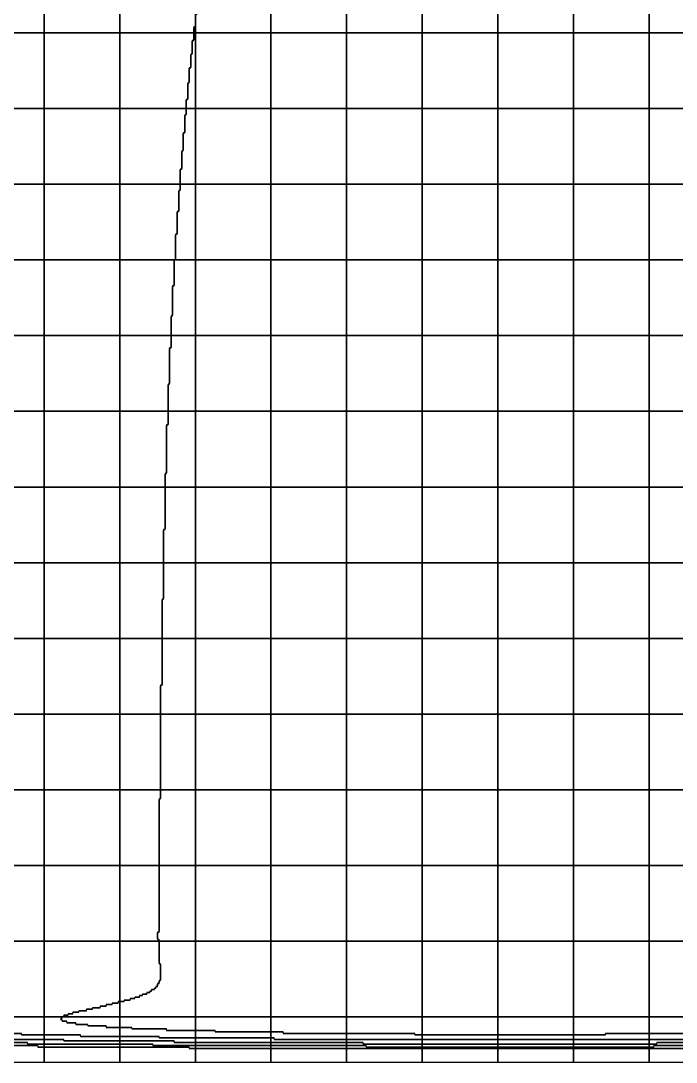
# Model space of a CAD drawing. Header units: metres. Extents: x -2.2 to 1, y -5.2 to 5.1.
# Drawn here: x -1.161 to -0.078, y 0.14 to 1.859 of the extents above; entities that cross this region are included whole.
import ezdxf

# ---------------------------------------------------------------- set-up
doc = ezdxf.new("R2010")
doc.units = ezdxf.units.M

msp = doc.modelspace()

# ---------------------------------------------------------------- linework, layer by layer
at = {"layer": '10', "color": 2}
for points in [[(-1.2479, 0.1395, 0), (-1.1229, 0.1395, 0), (-1.1229, 0.1645, 0), (-1.1317, 0.1645, 0), (-1.1329, 0.1658, 0), (-1.1329, 0.167, 0), (-1.2479, 0.167, 0), (-1.2479, 0.1395, 0)], [(-1.1229, 0.1395, 0), (-0.9979, 0.1395, 0), (-0.9979, 0.1645, 0), (-1.1229, 0.1645, 0), (-1.1229, 0.1395, 0)], [(-0.9979, 0.1395, 0), (-0.8729, 0.1395, 0), (-0.8729, 0.162, 0), (-0.8817, 0.162, 0), (-0.8829, 0.1633, 0), (-0.8829, 0.1645, 0), (-0.9979, 0.1645, 0), (-0.9979, 0.1395, 0)], [(-0.8729, 0.1395, 0), (-0.7479, 0.1395, 0), (-0.7479, 0.162, 0), (-0.8729, 0.162, 0), (-0.8729, 0.1395, 0)], [(-0.7479, 0.1395, 0), (-0.6229, 0.1395, 0), (-0.6229, 0.162, 0), (-0.7479, 0.162, 0), (-0.7479, 0.1395, 0)], [(-0.6229, 0.1395, 0), (-0.4979, 0.1395, 0), (-0.4979, 0.162, 0), (-0.6229, 0.162, 0), (-0.6229, 0.1395, 0)], [(-0.4979, 0.1395, 0), (-0.3729, 0.1395, 0), (-0.3729, 0.162, 0), (-0.4979, 0.162, 0), (-0.4979, 0.1395, 0)], [(-0.3729, 0.1395, 0), (-0.2479, 0.1395, 0), (-0.2479, 0.162, 0), (-0.3729, 0.162, 0), (-0.3729, 0.1395, 0)], [(-0.2479, 0.1395, 0), (-0.1229, 0.1395, 0), (-0.1229, 0.162, 0), (-0.2479, 0.162, 0), (-0.2479, 0.1395, 0)], [(-0.1229, 0.1395, 0), (0.0021, 0.1395, 0), (0.0021, 0.162, 0), (-0.1229, 0.162, 0), (-0.1229, 0.1395, 0)]]:
    msp.add_polyline3d(points, dxfattribs=at)
at = {"layer": '5', "color": 6}
for points in [[(-0.8729, 1.8395, 0), (-0.7479, 1.8395, 0), (-0.7479, 1.9645, 0), (-0.8604, 1.9645, 0), (-0.8604, 1.9483, 0), (-0.8617, 1.947, 0), (-0.8629, 1.947, 0), (-0.8629, 1.9307, 0), (-0.8642, 1.9295, 0), (-0.8654, 1.9295, 0), (-0.8654, 1.9107, 0), (-0.8667, 1.9095, 0), (-0.8679, 1.9095, 0), (-0.8679, 1.8907, 0), (-0.8692, 1.8895, 0), (-0.8704, 1.8895, 0), (-0.8704, 1.8707, 0), (-0.8717, 1.8695, 0), (-0.8729, 1.8695, 0), (-0.8729, 1.8395, 0)], [(-0.7479, 1.8395, 0), (-0.6229, 1.8395, 0), (-0.6229, 1.9645, 0), (-0.7479, 1.9645, 0), (-0.7479, 1.8395, 0)], [(-0.6229, 1.8395, 0), (-0.4979, 1.8395, 0), (-0.4979, 1.9645, 0), (-0.6229, 1.9645, 0), (-0.6229, 1.8395, 0)], [(-0.4979, 1.8395, 0), (-0.3729, 1.8395, 0), (-0.3729, 1.9645, 0), (-0.4979, 1.9645, 0), (-0.4979, 1.8395, 0)], [(-0.3729, 1.8395, 0), (-0.2479, 1.8395, 0), (-0.2479, 1.9645, 0), (-0.3729, 1.9645, 0), (-0.3729, 1.8395, 0)], [(-0.2479, 1.8395, 0), (-0.1229, 1.8395, 0), (-0.1229, 1.9645, 0), (-0.2479, 1.9645, 0), (-0.2479, 1.8395, 0)], [(-0.1229, 1.8395, 0), (0.0021, 1.8395, 0), (0.0021, 1.9645, 0), (-0.1229, 1.9645, 0), (-0.1229, 1.8395, 0)], [(-0.8754, 1.8395, 0), (-0.8729, 1.8395, 0), (-0.8729, 1.8495, 0), (-0.8754, 1.8495, 0), (-0.8754, 1.8395, 0)], [(-0.8879, 1.7145, 0), (-0.8729, 1.7145, 0), (-0.8729, 1.8395, 0), (-0.8754, 1.8395, 0), (-0.8754, 1.8282, 0), (-0.8767, 1.827, 0), (-0.8779, 1.827, 0), (-0.8779, 1.8057, 0), (-0.8792, 1.8045, 0), (-0.8804, 1.8045, 0), (-0.8804, 1.7833, 0), (-0.8817, 1.782, 0), (-0.8829, 1.782, 0), (-0.8829, 1.7583, 0), (-0.8842, 1.757, 0), (-0.8854, 1.757, 0), (-0.8854, 1.7308, 0), (-0.8867, 1.7295, 0), (-0.8879, 1.7295, 0), (-0.8879, 1.7145, 0)], [(-0.8729, 1.7145, 0), (-0.7479, 1.7145, 0), (-0.7479, 1.8395, 0), (-0.8729, 1.8395, 0), (-0.8729, 1.7145, 0)], [(-0.7479, 1.7145, 0), (-0.6229, 1.7145, 0), (-0.6229, 1.8395, 0), (-0.7479, 1.8395, 0), (-0.7479, 1.7145, 0)], [(-0.6229, 1.7145, 0), (-0.4979, 1.7145, 0), (-0.4979, 1.8395, 0), (-0.6229, 1.8395, 0), (-0.6229, 1.7145, 0)], [(-0.4979, 1.7145, 0), (-0.3729, 1.7145, 0), (-0.3729, 1.8395, 0), (-0.4979, 1.8395, 0), (-0.4979, 1.7145, 0)], [(-0.3729, 1.7145, 0), (-0.2479, 1.7145, 0), (-0.2479, 1.8395, 0), (-0.3729, 1.8395, 0), (-0.3729, 1.7145, 0)], [(-0.2479, 1.7145, 0), (-0.1229, 1.7145, 0), (-0.1229, 1.8395, 0), (-0.2479, 1.8395, 0), (-0.2479, 1.7145, 0)], [(-0.1229, 1.7145, 0), (0.0021, 1.7145, 0), (0.0021, 1.8395, 0), (-0.1229, 1.8395, 0), (-0.1229, 1.7145, 0)], [(-0.8979, 1.5895, 0), (-0.8729, 1.5895, 0), (-0.8729, 1.7145, 0), (-0.8879, 1.7145, 0), (-0.8879, 1.7058, 0), (-0.8892, 1.7045, 0), (-0.8904, 1.7045, 0), (-0.8904, 1.6758, 0), (-0.8917, 1.6745, 0), (-0.8929, 1.6745, 0), (-0.8929, 1.6458, 0), (-0.8942, 1.6445, 0), (-0.8954, 1.6445, 0), (-0.8954, 1.6158, 0), (-0.8967, 1.6145, 0), (-0.8979, 1.6145, 0), (-0.8979, 1.5895, 0)], [(-0.8729, 1.5895, 0), (-0.7479, 1.5895, 0), (-0.7479, 1.7145, 0), (-0.8729, 1.7145, 0), (-0.8729, 1.5895, 0)], [(-0.7479, 1.5895, 0), (-0.6229, 1.5895, 0), (-0.6229, 1.7145, 0), (-0.7479, 1.7145, 0), (-0.7479, 1.5895, 0)], [(-0.6229, 1.5895, 0), (-0.4979, 1.5895, 0), (-0.4979, 1.7145, 0), (-0.6229, 1.7145, 0), (-0.6229, 1.5895, 0)], [(-0.4979, 1.5895, 0), (-0.3729, 1.5895, 0), (-0.3729, 1.7145, 0), (-0.4979, 1.7145, 0), (-0.4979, 1.5895, 0)], [(-0.3729, 1.5895, 0), (-0.2479, 1.5895, 0), (-0.2479, 1.7145, 0), (-0.3729, 1.7145, 0), (-0.3729, 1.5895, 0)], [(-0.2479, 1.5895, 0), (-0.1229, 1.5895, 0), (-0.1229, 1.7145, 0), (-0.2479, 1.7145, 0), (-0.2479, 1.5895, 0)], [(-0.1229, 1.5895, 0), (0.0021, 1.5895, 0), (0.0021, 1.7145, 0), (-0.1229, 1.7145, 0), (-0.1229, 1.5895, 0)], [(-0.9054, 1.4645, 0), (-0.8729, 1.4645, 0), (-0.8729, 1.5895, 0), (-0.8979, 1.5895, 0), (-0.8979, 1.5808, 0), (-0.8992, 1.5795, 0), (-0.9004, 1.5795, 0), (-0.9004, 1.5457, 0), (-0.9017, 1.5445, 0), (-0.9029, 1.5445, 0), (-0.9029, 1.5083, 0), (-0.9042, 1.507, 0), (-0.9054, 1.507, 0), (-0.9054, 1.4645, 0)], [(-0.8729, 1.4645, 0), (-0.7479, 1.4645, 0), (-0.7479, 1.5895, 0), (-0.8729, 1.5895, 0), (-0.8729, 1.4645, 0)], [(-0.7479, 1.4645, 0), (-0.6229, 1.4645, 0), (-0.6229, 1.5895, 0), (-0.7479, 1.5895, 0), (-0.7479, 1.4645, 0)], [(-0.6229, 1.4645, 0), (-0.4979, 1.4645, 0), (-0.4979, 1.5895, 0), (-0.6229, 1.5895, 0), (-0.6229, 1.4645, 0)], [(-0.4979, 1.4645, 0), (-0.3729, 1.4645, 0), (-0.3729, 1.5895, 0), (-0.4979, 1.5895, 0), (-0.4979, 1.4645, 0)], [(-0.3729, 1.4645, 0), (-0.2479, 1.4645, 0), (-0.2479, 1.5895, 0), (-0.3729, 1.5895, 0), (-0.3729, 1.4645, 0)], [(-0.2479, 1.4645, 0), (-0.1229, 1.4645, 0), (-0.1229, 1.5895, 0), (-0.2479, 1.5895, 0), (-0.2479, 1.4645, 0)], [(-0.1229, 1.4645, 0), (0.0021, 1.4645, 0), (0.0021, 1.5895, 0), (-0.1229, 1.5895, 0), (-0.1229, 1.4645, 0)], [(-0.9129, 1.3395, 0), (-0.8729, 1.3395, 0), (-0.8729, 1.4645, 0), (-0.9079, 1.4645, 0), (-0.9079, 1.4232, 0), (-0.9092, 1.422, 0), (-0.9104, 1.422, 0), (-0.9104, 1.3733, 0), (-0.9117, 1.372, 0), (-0.9129, 1.372, 0), (-0.9129, 1.3395, 0)], [(-0.8729, 1.3395, 0), (-0.7479, 1.3395, 0), (-0.7479, 1.4645, 0), (-0.8729, 1.4645, 0), (-0.8729, 1.3395, 0)], [(-0.7479, 1.3395, 0), (-0.6229, 1.3395, 0), (-0.6229, 1.4645, 0), (-0.7479, 1.4645, 0), (-0.7479, 1.3395, 0)], [(-0.6229, 1.3395, 0), (-0.4979, 1.3395, 0), (-0.4979, 1.4645, 0), (-0.6229, 1.4645, 0), (-0.6229, 1.3395, 0)], [(-0.4979, 1.3395, 0), (-0.3729, 1.3395, 0), (-0.3729, 1.4645, 0), (-0.4979, 1.4645, 0), (-0.4979, 1.3395, 0)], [(-0.3729, 1.3395, 0), (-0.2479, 1.3395, 0), (-0.2479, 1.4645, 0), (-0.3729, 1.4645, 0), (-0.3729, 1.3395, 0)], [(-0.2479, 1.3395, 0), (-0.1229, 1.3395, 0), (-0.1229, 1.4645, 0), (-0.2479, 1.4645, 0), (-0.2479, 1.3395, 0)], [(-0.1229, 1.3395, 0), (0.0021, 1.3395, 0), (0.0021, 1.4645, 0), (-0.1229, 1.4645, 0), (-0.1229, 1.3395, 0)], [(-0.9179, 1.2145, 0), (-0.8729, 1.2145, 0), (-0.8729, 1.3395, 0), (-0.9129, 1.3395, 0), (-0.9129, 1.3208, 0), (-0.9142, 1.3195, 0), (-0.9154, 1.3195, 0), (-0.9154, 1.2608, 0), (-0.9167, 1.2595, 0), (-0.9179, 1.2595, 0), (-0.9179, 1.2145, 0)], [(-0.8729, 1.2145, 0), (-0.7479, 1.2145, 0), (-0.7479, 1.3395, 0), (-0.8729, 1.3395, 0), (-0.8729, 1.2145, 0)], [(-0.7479, 1.2145, 0), (-0.6229, 1.2145, 0), (-0.6229, 1.3395, 0), (-0.7479, 1.3395, 0), (-0.7479, 1.2145, 0)], [(-0.6229, 1.2145, 0), (-0.4979, 1.2145, 0), (-0.4979, 1.3395, 0), (-0.6229, 1.3395, 0), (-0.6229, 1.2145, 0)], [(-0.4979, 1.2145, 0), (-0.3729, 1.2145, 0), (-0.3729, 1.3395, 0), (-0.4979, 1.3395, 0), (-0.4979, 1.2145, 0)], [(-0.3729, 1.2145, 0), (-0.2479, 1.2145, 0), (-0.2479, 1.3395, 0), (-0.3729, 1.3395, 0), (-0.3729, 1.2145, 0)], [(-0.2479, 1.2145, 0), (-0.1229, 1.2145, 0), (-0.1229, 1.3395, 0), (-0.2479, 1.3395, 0), (-0.2479, 1.2145, 0)], [(-0.1229, 1.2145, 0), (0.0021, 1.2145, 0), (0.0021, 1.3395, 0), (-0.1229, 1.3395, 0), (-0.1229, 1.2145, 0)], [(-0.9229, 1.0895, 0), (-0.8729, 1.0895, 0), (-0.8729, 1.2145, 0), (-0.9179, 1.2145, 0), (-0.9179, 1.1932, 0), (-0.9192, 1.192, 0), (-0.9204, 1.192, 0), (-0.9204, 1.1133, 0), (-0.9217, 1.112, 0), (-0.9229, 1.112, 0), (-0.9229, 1.0895, 0)], [(-0.8729, 1.0895, 0), (-0.7479, 1.0895, 0), (-0.7479, 1.2145, 0), (-0.8729, 1.2145, 0), (-0.8729, 1.0895, 0)], [(-0.7479, 1.0895, 0), (-0.6229, 1.0895, 0), (-0.6229, 1.2145, 0), (-0.7479, 1.2145, 0), (-0.7479, 1.0895, 0)], [(-0.6229, 1.0895, 0), (-0.4979, 1.0895, 0), (-0.4979, 1.2145, 0), (-0.6229, 1.2145, 0), (-0.6229, 1.0895, 0)], [(-0.4979, 1.0895, 0), (-0.3729, 1.0895, 0), (-0.3729, 1.2145, 0), (-0.4979, 1.2145, 0), (-0.4979, 1.0895, 0)], [(-0.3729, 1.0895, 0), (-0.2479, 1.0895, 0), (-0.2479, 1.2145, 0), (-0.3729, 1.2145, 0), (-0.3729, 1.0895, 0)], [(-0.2479, 1.0895, 0), (-0.1229, 1.0895, 0), (-0.1229, 1.2145, 0), (-0.2479, 1.2145, 0), (-0.2479, 1.0895, 0)], [(-0.1229, 1.0895, 0), (0.0021, 1.0895, 0), (0.0021, 1.2145, 0), (-0.1229, 1.2145, 0), (-0.1229, 1.0895, 0)], [(-0.9254, 0.9645, 0), (-0.8729, 0.9645, 0), (-0.8729, 1.0895, 0), (-0.9229, 1.0895, 0), (-0.9229, 1.0208, 0), (-0.9242, 1.0195, 0), (-0.9254, 1.0195, 0), (-0.9254, 0.9645, 0)], [(-0.8729, 0.9645, 0), (-0.7479, 0.9645, 0), (-0.7479, 1.0895, 0), (-0.8729, 1.0895, 0), (-0.8729, 0.9645, 0)], [(-0.7479, 0.9645, 0), (-0.6229, 0.9645, 0), (-0.6229, 1.0895, 0), (-0.7479, 1.0895, 0), (-0.7479, 0.9645, 0)], [(-0.6229, 0.9645, 0), (-0.4979, 0.9645, 0), (-0.4979, 1.0895, 0), (-0.6229, 1.0895, 0), (-0.6229, 0.9645, 0)], [(-0.4979, 0.9645, 0), (-0.3729, 0.9645, 0), (-0.3729, 1.0895, 0), (-0.4979, 1.0895, 0), (-0.4979, 0.9645, 0)], [(-0.3729, 0.9645, 0), (-0.2479, 0.9645, 0), (-0.2479, 1.0895, 0), (-0.3729, 1.0895, 0), (-0.3729, 0.9645, 0)], [(-0.2479, 0.9645, 0), (-0.1229, 0.9645, 0), (-0.1229, 1.0895, 0), (-0.2479, 1.0895, 0), (-0.2479, 0.9645, 0)], [(-0.1229, 0.9645, 0), (0.0021, 0.9645, 0), (0.0021, 1.0895, 0), (-0.1229, 1.0895, 0), (-0.1229, 0.9645, 0)], [(-0.9279, 0.8395, 0), (-0.8729, 0.8395, 0), (-0.8729, 0.9645, 0), (-0.9254, 0.9645, 0), (-0.9254, 0.9058, 0), (-0.9267, 0.9045, 0), (-0.9279, 0.9045, 0), (-0.9279, 0.8395, 0)], [(-0.8729, 0.8395, 0), (-0.7479, 0.8395, 0), (-0.7479, 0.9645, 0), (-0.8729, 0.9645, 0), (-0.8729, 0.8395, 0)], [(-0.7479, 0.8395, 0), (-0.6229, 0.8395, 0), (-0.6229, 0.9645, 0), (-0.7479, 0.9645, 0), (-0.7479, 0.8395, 0)], [(-0.6229, 0.8395, 0), (-0.4979, 0.8395, 0), (-0.4979, 0.9645, 0), (-0.6229, 0.9645, 0), (-0.6229, 0.8395, 0)], [(-0.4979, 0.8395, 0), (-0.3729, 0.8395, 0), (-0.3729, 0.9645, 0), (-0.4979, 0.9645, 0), (-0.4979, 0.8395, 0)], [(-0.3729, 0.8395, 0), (-0.2479, 0.8395, 0), (-0.2479, 0.9645, 0), (-0.3729, 0.9645, 0), (-0.3729, 0.8395, 0)], [(-0.2479, 0.8395, 0), (-0.1229, 0.8395, 0), (-0.1229, 0.9645, 0), (-0.2479, 0.9645, 0), (-0.2479, 0.8395, 0)], [(-0.1229, 0.8395, 0), (0.0021, 0.8395, 0), (0.0021, 0.9645, 0), (-0.1229, 0.9645, 0), (-0.1229, 0.8395, 0)], [(-0.9304, 0.7145, 0), (-0.8729, 0.7145, 0), (-0.8729, 0.8395, 0), (-0.9279, 0.8395, 0), (-0.9279, 0.7632, 0), (-0.9292, 0.762, 0), (-0.9304, 0.762, 0), (-0.9304, 0.7145, 0)], [(-0.8729, 0.7145, 0), (-0.7479, 0.7145, 0), (-0.7479, 0.8395, 0), (-0.8729, 0.8395, 0), (-0.8729, 0.7145, 0)], [(-0.7479, 0.7145, 0), (-0.6229, 0.7145, 0), (-0.6229, 0.8395, 0), (-0.7479, 0.8395, 0), (-0.7479, 0.7145, 0)], [(-0.6229, 0.7145, 0), (-0.4979, 0.7145, 0), (-0.4979, 0.8395, 0), (-0.6229, 0.8395, 0), (-0.6229, 0.7145, 0)], [(-0.4979, 0.7145, 0), (-0.3729, 0.7145, 0), (-0.3729, 0.8395, 0), (-0.4979, 0.8395, 0), (-0.4979, 0.7145, 0)], [(-0.3729, 0.7145, 0), (-0.2479, 0.7145, 0), (-0.2479, 0.8395, 0), (-0.3729, 0.8395, 0), (-0.3729, 0.7145, 0)], [(-0.2479, 0.7145, 0), (-0.1229, 0.7145, 0), (-0.1229, 0.8395, 0), (-0.2479, 0.8395, 0), (-0.2479, 0.7145, 0)], [(-0.1229, 0.7145, 0), (0.0021, 0.7145, 0), (0.0021, 0.8395, 0), (-0.1229, 0.8395, 0), (-0.1229, 0.7145, 0)], [(-0.9304, 0.5895, 0), (-0.8729, 0.5895, 0), (-0.8729, 0.7145, 0), (-0.9304, 0.7145, 0), (-0.9304, 0.5895, 0)], [(-0.8729, 0.5895, 0), (-0.7479, 0.5895, 0), (-0.7479, 0.7145, 0), (-0.8729, 0.7145, 0), (-0.8729, 0.5895, 0)], [(-0.7479, 0.5895, 0), (-0.6229, 0.5895, 0), (-0.6229, 0.7145, 0), (-0.7479, 0.7145, 0), (-0.7479, 0.5895, 0)], [(-0.6229, 0.5895, 0), (-0.4979, 0.5895, 0), (-0.4979, 0.7145, 0), (-0.6229, 0.7145, 0), (-0.6229, 0.5895, 0)], [(-0.4979, 0.5895, 0), (-0.3729, 0.5895, 0), (-0.3729, 0.7145, 0), (-0.4979, 0.7145, 0), (-0.4979, 0.5895, 0)], [(-0.3729, 0.5895, 0), (-0.2479, 0.5895, 0), (-0.2479, 0.7145, 0), (-0.3729, 0.7145, 0), (-0.3729, 0.5895, 0)], [(-0.2479, 0.5895, 0), (-0.1229, 0.5895, 0), (-0.1229, 0.7145, 0), (-0.2479, 0.7145, 0), (-0.2479, 0.5895, 0)], [(-0.1229, 0.5895, 0), (0.0021, 0.5895, 0), (0.0021, 0.7145, 0), (-0.1229, 0.7145, 0), (-0.1229, 0.5895, 0)], [(-0.9329, 0.4645, 0), (-0.8729, 0.4645, 0), (-0.8729, 0.5895, 0), (-0.9304, 0.5895, 0), (-0.9304, 0.5757, 0), (-0.9317, 0.5745, 0), (-0.9329, 0.5745, 0), (-0.9329, 0.4645, 0)], [(-0.8729, 0.4645, 0), (-0.7479, 0.4645, 0), (-0.7479, 0.5895, 0), (-0.8729, 0.5895, 0), (-0.8729, 0.4645, 0)], [(-0.7479, 0.4645, 0), (-0.6229, 0.4645, 0), (-0.6229, 0.5895, 0), (-0.7479, 0.5895, 0), (-0.7479, 0.4645, 0)], [(-0.6229, 0.4645, 0), (-0.4979, 0.4645, 0), (-0.4979, 0.5895, 0), (-0.6229, 0.5895, 0), (-0.6229, 0.4645, 0)], [(-0.4979, 0.4645, 0), (-0.3729, 0.4645, 0), (-0.3729, 0.5895, 0), (-0.4979, 0.5895, 0), (-0.4979, 0.4645, 0)], [(-0.3729, 0.4645, 0), (-0.2479, 0.4645, 0), (-0.2479, 0.5895, 0), (-0.3729, 0.5895, 0), (-0.3729, 0.4645, 0)], [(-0.2479, 0.4645, 0), (-0.1229, 0.4645, 0), (-0.1229, 0.5895, 0), (-0.2479, 0.5895, 0), (-0.2479, 0.4645, 0)], [(-0.1229, 0.4645, 0), (0.0021, 0.4645, 0), (0.0021, 0.5895, 0), (-0.1229, 0.5895, 0), (-0.1229, 0.4645, 0)], [(-0.9354, 0.342, 0), (-0.9342, 0.342, 0), (-0.9329, 0.3407, 0), (-0.9329, 0.3395, 0), (-0.8729, 0.3395, 0), (-0.8729, 0.4645, 0), (-0.9329, 0.4645, 0), (-0.9329, 0.3558, 0), (-0.9342, 0.3545, 0), (-0.9354, 0.3545, 0), (-0.9354, 0.342, 0)], [(-0.8729, 0.3395, 0), (-0.7479, 0.3395, 0), (-0.7479, 0.4645, 0), (-0.8729, 0.4645, 0), (-0.8729, 0.3395, 0)], [(-0.7479, 0.3395, 0), (-0.6229, 0.3395, 0), (-0.6229, 0.4645, 0), (-0.7479, 0.4645, 0), (-0.7479, 0.3395, 0)], [(-0.6229, 0.3395, 0), (-0.4979, 0.3395, 0), (-0.4979, 0.4645, 0), (-0.6229, 0.4645, 0), (-0.6229, 0.3395, 0)], [(-0.4979, 0.3395, 0), (-0.3729, 0.3395, 0), (-0.3729, 0.4645, 0), (-0.4979, 0.4645, 0), (-0.4979, 0.3395, 0)], [(-0.3729, 0.3395, 0), (-0.2479, 0.3395, 0), (-0.2479, 0.4645, 0), (-0.3729, 0.4645, 0), (-0.3729, 0.3395, 0)], [(-0.2479, 0.3395, 0), (-0.1229, 0.3395, 0), (-0.1229, 0.4645, 0), (-0.2479, 0.4645, 0), (-0.2479, 0.3395, 0)], [(-0.1229, 0.3395, 0), (0.0021, 0.3395, 0), (0.0021, 0.4645, 0), (-0.1229, 0.4645, 0), (-0.1229, 0.3395, 0)], [(-0.9979, 0.2145, 0), (-0.8729, 0.2145, 0), (-0.8729, 0.3395, 0), (-0.9329, 0.3395, 0), (-0.9329, 0.302, 0), (-0.9317, 0.302, 0), (-0.9304, 0.3008, 0), (-0.9304, 0.2757, 0), (-0.9317, 0.2745, 0), (-0.9329, 0.2745, 0), (-0.9329, 0.2707, 0), (-0.9342, 0.2695, 0), (-0.9354, 0.2695, 0), (-0.9354, 0.2657, 0), (-0.9367, 0.2645, 0), (-0.9379, 0.2645, 0), (-0.9379, 0.2632, 0), (-0.9392, 0.262, 0), (-0.9404, 0.262, 0), (-0.9404, 0.2607, 0), (-0.9417, 0.2595, 0), (-0.9454, 0.2595, 0), (-0.9454, 0.2582, 0), (-0.9467, 0.257, 0), (-0.9479, 0.257, 0), (-0.9479, 0.2557, 0), (-0.9492, 0.2545, 0), (-0.9529, 0.2545, 0), (-0.9529, 0.2532, 0), (-0.9542, 0.252, 0), (-0.9604, 0.252, 0), (-0.9604, 0.2507, 0), (-0.9617, 0.2495, 0), (-0.9654, 0.2495, 0), (-0.9654, 0.2482, 0), (-0.9667, 0.247, 0), (-0.9729, 0.247, 0), (-0.9729, 0.2457, 0), (-0.9742, 0.2445, 0), (-0.9804, 0.2445, 0), (-0.9804, 0.2432, 0), (-0.9817, 0.242, 0), (-0.9904, 0.242, 0), (-0.9904, 0.2407, 0), (-0.9917, 0.2395, 0), (-0.9979, 0.2395, 0), (-0.9979, 0.2145, 0)], [(-0.8729, 0.2145, 0), (-0.7479, 0.2145, 0), (-0.7479, 0.3395, 0), (-0.8729, 0.3395, 0), (-0.8729, 0.2145, 0)], [(-0.7479, 0.2145, 0), (-0.6229, 0.2145, 0), (-0.6229, 0.3395, 0), (-0.7479, 0.3395, 0), (-0.7479, 0.2145, 0)], [(-0.6229, 0.2145, 0), (-0.4979, 0.2145, 0), (-0.4979, 0.3395, 0), (-0.6229, 0.3395, 0), (-0.6229, 0.2145, 0)], [(-0.4979, 0.2145, 0), (-0.3729, 0.2145, 0), (-0.3729, 0.3395, 0), (-0.4979, 0.3395, 0), (-0.4979, 0.2145, 0)], [(-0.3729, 0.2145, 0), (-0.2479, 0.2145, 0), (-0.2479, 0.3395, 0), (-0.3729, 0.3395, 0), (-0.3729, 0.2145, 0)], [(-0.2479, 0.2145, 0), (-0.1229, 0.2145, 0), (-0.1229, 0.3395, 0), (-0.2479, 0.3395, 0), (-0.2479, 0.2145, 0)], [(-0.1229, 0.2145, 0), (0.0021, 0.2145, 0), (0.0021, 0.3395, 0), (-0.1229, 0.3395, 0), (-0.1229, 0.2145, 0)], [(-1.0904, 0.2145, 0), (-0.9979, 0.2145, 0), (-0.9979, 0.2395, 0), (-1.0004, 0.2395, 0), (-1.0004, 0.2382, 0), (-1.0017, 0.237, 0), (-1.0104, 0.237, 0), (-1.0104, 0.2357, 0), (-1.0117, 0.2345, 0), (-1.0204, 0.2345, 0), (-1.0204, 0.2333, 0), (-1.0217, 0.232, 0), (-1.0304, 0.232, 0), (-1.0304, 0.2308, 0), (-1.0317, 0.2295, 0), (-1.0429, 0.2295, 0), (-1.0429, 0.2283, 0), (-1.0442, 0.227, 0), (-1.0529, 0.227, 0), (-1.0529, 0.2258, 0), (-1.0542, 0.2245, 0), (-1.0654, 0.2245, 0), (-1.0654, 0.2233, 0), (-1.0667, 0.222, 0), (-1.0754, 0.222, 0), (-1.0754, 0.2208, 0), (-1.0767, 0.2195, 0), (-1.0829, 0.2195, 0), (-1.0829, 0.2182, 0), (-1.0842, 0.217, 0), (-1.0904, 0.217, 0), (-1.0904, 0.2145, 0)], [(-1.0954, 0.2095, 0), (-1.0942, 0.2095, 0), (-1.0929, 0.2082, 0), (-1.0929, 0.207, 0), (-1.0867, 0.207, 0), (-1.0854, 0.2057, 0), (-1.0854, 0.2045, 0), (-1.0717, 0.2045, 0), (-1.0704, 0.2032, 0), (-1.0704, 0.202, 0), (-1.0517, 0.202, 0), (-1.0504, 0.2008, 0), (-1.0504, 0.1995, 0), (-1.0217, 0.1995, 0), (-1.0204, 0.1983, 0), (-1.0204, 0.197, 0), (-0.9979, 0.197, 0), (-0.9979, 0.2145, 0), (-1.0929, 0.2145, 0), (-1.0929, 0.2132, 0), (-1.0942, 0.212, 0), (-1.0954, 0.212, 0), (-1.0954, 0.2095, 0)], [(-0.9979, 0.197, 0), (-0.9792, 0.197, 0), (-0.9779, 0.1958, 0), (-0.9779, 0.1945, 0), (-0.9217, 0.1945, 0), (-0.9204, 0.1933, 0), (-0.9204, 0.192, 0), (-0.8729, 0.192, 0), (-0.8729, 0.2145, 0), (-0.9979, 0.2145, 0), (-0.9979, 0.197, 0)], [(-0.8729, 0.192, 0), (-0.8417, 0.192, 0), (-0.8404, 0.1908, 0), (-0.8404, 0.1895, 0), (-0.7479, 0.1895, 0), (-0.7479, 0.2145, 0), (-0.8729, 0.2145, 0), (-0.8729, 0.192, 0)], [(-0.7479, 0.1895, 0), (-0.7292, 0.1895, 0), (-0.7279, 0.1883, 0), (-0.7279, 0.187, 0), (-0.6229, 0.187, 0), (-0.6229, 0.2145, 0), (-0.7479, 0.2145, 0), (-0.7479, 0.1895, 0)], [(-0.6229, 0.187, 0), (-0.5117, 0.187, 0), (-0.5104, 0.1857, 0), (-0.5104, 0.1845, 0), (-0.4979, 0.1845, 0), (-0.4979, 0.2145, 0), (-0.6229, 0.2145, 0), (-0.6229, 0.187, 0)], [(-0.4979, 0.1845, 0), (-0.3729, 0.1845, 0), (-0.3729, 0.2145, 0), (-0.4979, 0.2145, 0), (-0.4979, 0.1845, 0)], [(-0.3729, 0.1845, 0), (-0.2479, 0.1845, 0), (-0.2479, 0.2145, 0), (-0.3729, 0.2145, 0), (-0.3729, 0.1845, 0)], [(-0.2479, 0.1845, 0), (-0.1954, 0.1845, 0), (-0.1954, 0.1857, 0), (-0.1942, 0.187, 0), (-0.1229, 0.187, 0), (-0.1229, 0.2145, 0), (-0.2479, 0.2145, 0), (-0.2479, 0.1845, 0)], [(-0.1229, 0.187, 0), (0.0021, 0.187, 0), (0.0021, 0.2145, 0), (-0.1229, 0.2145, 0), (-0.1229, 0.187, 0)]]:
    msp.add_polyline3d(points, dxfattribs=at)
at = {"layer": '6', "color": 4}
for points in [[(-1.2479, 1.8395, 0), (-1.1229, 1.8395, 0), (-1.1229, 1.9645, 0), (-1.2479, 1.9645, 0), (-1.2479, 1.8395, 0)], [(-1.1229, 1.8395, 0), (-0.9979, 1.8395, 0), (-0.9979, 1.9645, 0), (-1.1229, 1.9645, 0), (-1.1229, 1.8395, 0)], [(-0.9979, 1.8395, 0), (-0.8754, 1.8395, 0), (-0.8754, 1.8482, 0), (-0.8742, 1.8495, 0), (-0.8729, 1.8495, 0), (-0.8729, 1.9645, 0), (-0.9979, 1.9645, 0), (-0.9979, 1.8395, 0)], [(-1.2479, 1.7145, 0), (-1.1229, 1.7145, 0), (-1.1229, 1.8395, 0), (-1.2479, 1.8395, 0), (-1.2479, 1.7145, 0)], [(-1.1229, 1.7145, 0), (-0.9979, 1.7145, 0), (-0.9979, 1.8395, 0), (-1.1229, 1.8395, 0), (-1.1229, 1.7145, 0)], [(-0.9979, 1.7145, 0), (-0.8879, 1.7145, 0), (-0.8879, 1.7283, 0), (-0.8867, 1.7295, 0), (-0.8854, 1.7295, 0), (-0.8854, 1.7557, 0), (-0.8842, 1.757, 0), (-0.8829, 1.757, 0), (-0.8829, 1.7808, 0), (-0.8817, 1.782, 0), (-0.8804, 1.782, 0), (-0.8804, 1.8033, 0), (-0.8792, 1.8045, 0), (-0.8779, 1.8045, 0), (-0.8779, 1.8257, 0), (-0.8767, 1.827, 0), (-0.8754, 1.827, 0), (-0.8754, 1.8395, 0), (-0.9979, 1.8395, 0), (-0.9979, 1.7145, 0)], [(-1.2479, 1.5895, 0), (-1.1229, 1.5895, 0), (-1.1229, 1.7145, 0), (-1.2479, 1.7145, 0), (-1.2479, 1.5895, 0)], [(-1.1229, 1.5895, 0), (-0.9979, 1.5895, 0), (-0.9979, 1.7145, 0), (-1.1229, 1.7145, 0), (-1.1229, 1.5895, 0)], [(-0.9979, 1.5895, 0), (-0.8979, 1.5895, 0), (-0.8979, 1.6133, 0), (-0.8967, 1.6145, 0), (-0.8954, 1.6145, 0), (-0.8954, 1.6433, 0), (-0.8942, 1.6445, 0), (-0.8929, 1.6445, 0), (-0.8929, 1.6732, 0), (-0.8917, 1.6745, 0), (-0.8904, 1.6745, 0), (-0.8904, 1.7032, 0), (-0.8892, 1.7045, 0), (-0.8879, 1.7045, 0), (-0.8879, 1.7145, 0), (-0.9979, 1.7145, 0), (-0.9979, 1.5895, 0)], [(-1.2479, 1.4645, 0), (-1.1229, 1.4645, 0), (-1.1229, 1.5895, 0), (-1.2479, 1.5895, 0), (-1.2479, 1.4645, 0)], [(-1.1229, 1.4645, 0), (-0.9979, 1.4645, 0), (-0.9979, 1.5895, 0), (-1.1229, 1.5895, 0), (-1.1229, 1.4645, 0)], [(-0.9979, 1.4645, 0), (-0.9054, 1.4645, 0), (-0.9054, 1.5057, 0), (-0.9042, 1.507, 0), (-0.9029, 1.507, 0), (-0.9029, 1.5433, 0), (-0.9017, 1.5445, 0), (-0.9004, 1.5445, 0), (-0.9004, 1.5782, 0), (-0.8992, 1.5795, 0), (-0.8979, 1.5795, 0), (-0.8979, 1.5895, 0), (-0.9979, 1.5895, 0), (-0.9979, 1.4645, 0)], [(-1.2479, 1.3395, 0), (-1.1229, 1.3395, 0), (-1.1229, 1.4645, 0), (-1.2479, 1.4645, 0), (-1.2479, 1.3395, 0)], [(-1.1229, 1.3395, 0), (-0.9979, 1.3395, 0), (-0.9979, 1.4645, 0), (-1.1229, 1.4645, 0), (-1.1229, 1.3395, 0)], [(-0.9979, 1.3395, 0), (-0.9129, 1.3395, 0), (-0.9129, 1.3707, 0), (-0.9117, 1.372, 0), (-0.9104, 1.372, 0), (-0.9104, 1.4207, 0), (-0.9092, 1.422, 0), (-0.9079, 1.422, 0), (-0.9079, 1.4645, 0), (-0.9979, 1.4645, 0), (-0.9979, 1.3395, 0)], [(-1.2479, 1.2145, 0), (-1.1229, 1.2145, 0), (-1.1229, 1.3395, 0), (-1.2479, 1.3395, 0), (-1.2479, 1.2145, 0)], [(-1.1229, 1.2145, 0), (-0.9979, 1.2145, 0), (-0.9979, 1.3395, 0), (-1.1229, 1.3395, 0), (-1.1229, 1.2145, 0)], [(-0.9979, 1.2145, 0), (-0.9179, 1.2145, 0), (-0.9179, 1.2583, 0), (-0.9167, 1.2595, 0), (-0.9154, 1.2595, 0), (-0.9154, 1.3182, 0), (-0.9142, 1.3195, 0), (-0.9129, 1.3195, 0), (-0.9129, 1.3395, 0), (-0.9979, 1.3395, 0), (-0.9979, 1.2145, 0)], [(-1.2479, 1.0895, 0), (-1.1229, 1.0895, 0), (-1.1229, 1.2145, 0), (-1.2479, 1.2145, 0), (-1.2479, 1.0895, 0)], [(-1.1229, 1.0895, 0), (-0.9979, 1.0895, 0), (-0.9979, 1.2145, 0), (-1.1229, 1.2145, 0), (-1.1229, 1.0895, 0)], [(-0.9979, 1.0895, 0), (-0.9229, 1.0895, 0), (-0.9229, 1.1107, 0), (-0.9217, 1.112, 0), (-0.9204, 1.112, 0), (-0.9204, 1.1907, 0), (-0.9192, 1.192, 0), (-0.9179, 1.192, 0), (-0.9179, 1.2145, 0), (-0.9979, 1.2145, 0), (-0.9979, 1.0895, 0)], [(-1.2479, 0.9645, 0), (-1.1229, 0.9645, 0), (-1.1229, 1.0895, 0), (-1.2479, 1.0895, 0), (-1.2479, 0.9645, 0)], [(-1.1229, 0.9645, 0), (-0.9979, 0.9645, 0), (-0.9979, 1.0895, 0), (-1.1229, 1.0895, 0), (-1.1229, 0.9645, 0)], [(-0.9979, 0.9645, 0), (-0.9254, 0.9645, 0), (-0.9254, 1.0183, 0), (-0.9242, 1.0195, 0), (-0.9229, 1.0195, 0), (-0.9229, 1.0895, 0), (-0.9979, 1.0895, 0), (-0.9979, 0.9645, 0)], [(-1.2479, 0.8395, 0), (-1.1229, 0.8395, 0), (-1.1229, 0.9645, 0), (-1.2479, 0.9645, 0), (-1.2479, 0.8395, 0)], [(-1.1229, 0.8395, 0), (-0.9979, 0.8395, 0), (-0.9979, 0.9645, 0), (-1.1229, 0.9645, 0), (-1.1229, 0.8395, 0)], [(-0.9979, 0.8395, 0), (-0.9279, 0.8395, 0), (-0.9279, 0.9032, 0), (-0.9267, 0.9045, 0), (-0.9254, 0.9045, 0), (-0.9254, 0.9645, 0), (-0.9979, 0.9645, 0), (-0.9979, 0.8395, 0)], [(-1.2479, 0.7145, 0), (-1.1229, 0.7145, 0), (-1.1229, 0.8395, 0), (-1.2479, 0.8395, 0), (-1.2479, 0.7145, 0)], [(-1.1229, 0.7145, 0), (-0.9979, 0.7145, 0), (-0.9979, 0.8395, 0), (-1.1229, 0.8395, 0), (-1.1229, 0.7145, 0)], [(-0.9979, 0.7145, 0), (-0.9304, 0.7145, 0), (-0.9304, 0.7608, 0), (-0.9292, 0.762, 0), (-0.9279, 0.762, 0), (-0.9279, 0.8395, 0), (-0.9979, 0.8395, 0), (-0.9979, 0.7145, 0)], [(-1.2479, 0.5895, 0), (-1.1229, 0.5895, 0), (-1.1229, 0.7145, 0), (-1.2479, 0.7145, 0), (-1.2479, 0.5895, 0)], [(-1.1229, 0.5895, 0), (-0.9979, 0.5895, 0), (-0.9979, 0.7145, 0), (-1.1229, 0.7145, 0), (-1.1229, 0.5895, 0)], [(-0.9979, 0.5895, 0), (-0.9304, 0.5895, 0), (-0.9304, 0.7145, 0), (-0.9979, 0.7145, 0), (-0.9979, 0.5895, 0)], [(-1.2479, 0.4645, 0), (-1.1229, 0.4645, 0), (-1.1229, 0.5895, 0), (-1.2479, 0.5895, 0), (-1.2479, 0.4645, 0)], [(-1.1229, 0.4645, 0), (-0.9979, 0.4645, 0), (-0.9979, 0.5895, 0), (-1.1229, 0.5895, 0), (-1.1229, 0.4645, 0)], [(-0.9979, 0.4645, 0), (-0.9329, 0.4645, 0), (-0.9329, 0.5733, 0), (-0.9317, 0.5745, 0), (-0.9304, 0.5745, 0), (-0.9304, 0.5895, 0), (-0.9979, 0.5895, 0), (-0.9979, 0.4645, 0)], [(-1.2479, 0.3395, 0), (-1.1229, 0.3395, 0), (-1.1229, 0.4645, 0), (-1.2479, 0.4645, 0), (-1.2479, 0.3395, 0)], [(-1.1229, 0.3395, 0), (-0.9979, 0.3395, 0), (-0.9979, 0.4645, 0), (-1.1229, 0.4645, 0), (-1.1229, 0.3395, 0)], [(-0.9979, 0.3395, 0), (-0.9329, 0.3395, 0), (-0.9329, 0.342, 0), (-0.9342, 0.342, 0), (-0.9354, 0.3432, 0), (-0.9354, 0.3533, 0), (-0.9342, 0.3545, 0), (-0.9329, 0.3545, 0), (-0.9329, 0.4645, 0), (-0.9979, 0.4645, 0), (-0.9979, 0.3395, 0)], [(-1.2479, 0.2145, 0), (-1.1229, 0.2145, 0), (-1.1229, 0.3395, 0), (-1.2479, 0.3395, 0), (-1.2479, 0.2145, 0)], [(-1.1229, 0.2145, 0), (-1.0904, 0.2145, 0), (-1.0904, 0.2157, 0), (-1.0892, 0.217, 0), (-1.0829, 0.217, 0), (-1.0829, 0.2182, 0), (-1.0817, 0.2195, 0), (-1.0754, 0.2195, 0), (-1.0754, 0.2208, 0), (-1.0742, 0.222, 0), (-1.0654, 0.222, 0), (-1.0654, 0.2233, 0), (-1.0642, 0.2245, 0), (-1.0529, 0.2245, 0), (-1.0529, 0.2258, 0), (-1.0517, 0.227, 0), (-1.0429, 0.227, 0), (-1.0429, 0.2283, 0), (-1.0417, 0.2295, 0), (-1.0304, 0.2295, 0), (-1.0304, 0.2308, 0), (-1.0292, 0.232, 0), (-1.0204, 0.232, 0), (-1.0204, 0.2333, 0), (-1.0192, 0.2345, 0), (-1.0104, 0.2345, 0), (-1.0104, 0.2357, 0), (-1.0092, 0.237, 0), (-1.0004, 0.237, 0), (-1.0004, 0.2382, 0), (-0.9992, 0.2395, 0), (-0.9979, 0.2395, 0), (-0.9979, 0.3395, 0), (-1.1229, 0.3395, 0), (-1.1229, 0.2145, 0)], [(-0.9979, 0.2395, 0), (-0.9904, 0.2395, 0), (-0.9904, 0.2407, 0), (-0.9892, 0.242, 0), (-0.9804, 0.242, 0), (-0.9804, 0.2432, 0), (-0.9792, 0.2445, 0), (-0.9729, 0.2445, 0), (-0.9729, 0.2457, 0), (-0.9717, 0.247, 0), (-0.9654, 0.247, 0), (-0.9654, 0.2482, 0), (-0.9642, 0.2495, 0), (-0.9604, 0.2495, 0), (-0.9604, 0.2507, 0), (-0.9592, 0.252, 0), (-0.9529, 0.252, 0), (-0.9529, 0.2532, 0), (-0.9517, 0.2545, 0), (-0.9479, 0.2545, 0), (-0.9479, 0.2557, 0), (-0.9467, 0.257, 0), (-0.9454, 0.257, 0), (-0.9454, 0.2582, 0), (-0.9442, 0.2595, 0), (-0.9404, 0.2595, 0), (-0.9404, 0.2607, 0), (-0.9392, 0.262, 0), (-0.9379, 0.262, 0), (-0.9379, 0.2632, 0), (-0.9367, 0.2645, 0), (-0.9354, 0.2645, 0), (-0.9354, 0.2682, 0), (-0.9342, 0.2695, 0), (-0.9329, 0.2695, 0), (-0.9329, 0.2732, 0), (-0.9317, 0.2745, 0), (-0.9304, 0.2745, 0), (-0.9304, 0.302, 0), (-0.9317, 0.302, 0), (-0.9329, 0.3033, 0), (-0.9329, 0.3395, 0), (-0.9979, 0.3395, 0), (-0.9979, 0.2395, 0)], [(-1.2479, 0.1895, 0), (-1.2417, 0.1895, 0), (-1.2404, 0.1883, 0), (-1.2404, 0.187, 0), (-1.1617, 0.187, 0), (-1.1604, 0.1857, 0), (-1.1604, 0.1845, 0), (-1.1229, 0.1845, 0), (-1.1229, 0.2145, 0), (-1.2479, 0.2145, 0), (-1.2479, 0.1895, 0)], [(-1.1229, 0.1845, 0), (-1.0642, 0.1845, 0), (-1.0629, 0.1832, 0), (-1.0629, 0.182, 0), (-0.9979, 0.182, 0), (-0.9979, 0.197, 0), (-1.0192, 0.197, 0), (-1.0204, 0.1983, 0), (-1.0204, 0.1995, 0), (-1.0492, 0.1995, 0), (-1.0504, 0.2008, 0), (-1.0504, 0.202, 0), (-1.0692, 0.202, 0), (-1.0704, 0.2032, 0), (-1.0704, 0.2045, 0), (-1.0842, 0.2045, 0), (-1.0854, 0.2057, 0), (-1.0854, 0.207, 0), (-1.0917, 0.207, 0), (-1.0929, 0.2082, 0), (-1.0929, 0.2095, 0), (-1.0942, 0.2095, 0), (-1.0954, 0.2107, 0), (-1.0942, 0.212, 0), (-1.0929, 0.212, 0), (-1.0929, 0.2145, 0), (-1.1229, 0.2145, 0), (-1.1229, 0.1845, 0)], [(-0.9979, 0.182, 0), (-0.9342, 0.182, 0), (-0.9329, 0.1807, 0), (-0.9329, 0.1795, 0), (-0.8729, 0.1795, 0), (-0.8729, 0.192, 0), (-0.9192, 0.192, 0), (-0.9204, 0.1933, 0), (-0.9204, 0.1945, 0), (-0.9767, 0.1945, 0), (-0.9779, 0.1958, 0), (-0.9779, 0.197, 0), (-0.9979, 0.197, 0), (-0.9979, 0.182, 0)], [(-0.8729, 0.1795, 0), (-0.7479, 0.1795, 0), (-0.7479, 0.1895, 0), (-0.8392, 0.1895, 0), (-0.8404, 0.1908, 0), (-0.8404, 0.192, 0), (-0.8729, 0.192, 0), (-0.8729, 0.1795, 0)], [(-0.7479, 0.1795, 0), (-0.7442, 0.1795, 0), (-0.7429, 0.1782, 0), (-0.7429, 0.177, 0), (-0.6229, 0.177, 0), (-0.6229, 0.187, 0), (-0.7267, 0.187, 0), (-0.7279, 0.1883, 0), (-0.7279, 0.1895, 0), (-0.7479, 0.1895, 0), (-0.7479, 0.1795, 0)], [(-0.6229, 0.177, 0), (-0.4979, 0.177, 0), (-0.4979, 0.1845, 0), (-0.5092, 0.1845, 0), (-0.5104, 0.1857, 0), (-0.5104, 0.187, 0), (-0.6229, 0.187, 0), (-0.6229, 0.177, 0)], [(-0.4979, 0.177, 0), (-0.3729, 0.177, 0), (-0.3729, 0.1845, 0), (-0.4979, 0.1845, 0), (-0.4979, 0.177, 0)], [(-0.3729, 0.177, 0), (-0.2479, 0.177, 0), (-0.2479, 0.1845, 0), (-0.3729, 0.1845, 0), (-0.3729, 0.177, 0)], [(-0.2479, 0.177, 0), (-0.1229, 0.177, 0), (-0.1229, 0.187, 0), (-0.1954, 0.187, 0), (-0.1954, 0.1857, 0), (-0.1967, 0.1845, 0), (-0.2479, 0.1845, 0), (-0.2479, 0.177, 0)], [(-0.1229, 0.177, 0), (0.0021, 0.177, 0), (0.0021, 0.187, 0), (-0.1229, 0.187, 0), (-0.1229, 0.177, 0)]]:
    msp.add_polyline3d(points, dxfattribs=at)
at = {"layer": '7', "color": 1}
for points in [[(-1.2479, 0.1795, 0), (-1.2317, 0.1795, 0), (-1.2304, 0.1782, 0), (-1.2304, 0.177, 0), (-1.1229, 0.177, 0), (-1.1229, 0.1845, 0), (-1.1592, 0.1845, 0), (-1.1604, 0.1857, 0), (-1.1604, 0.187, 0), (-1.2392, 0.187, 0), (-1.2404, 0.1883, 0), (-1.2404, 0.1895, 0), (-1.2479, 0.1895, 0), (-1.2479, 0.1795, 0)], [(-1.1229, 0.177, 0), (-1.0917, 0.177, 0), (-1.0904, 0.1757, 0), (-1.0904, 0.1745, 0), (-0.9979, 0.1745, 0), (-0.9979, 0.182, 0), (-1.0617, 0.182, 0), (-1.0629, 0.1832, 0), (-1.0629, 0.1845, 0), (-1.1229, 0.1845, 0), (-1.1229, 0.177, 0)], [(-0.9979, 0.1745, 0), (-0.9092, 0.1745, 0), (-0.9079, 0.1732, 0), (-0.9079, 0.172, 0), (-0.8729, 0.172, 0), (-0.8729, 0.1795, 0), (-0.9317, 0.1795, 0), (-0.9329, 0.1807, 0), (-0.9329, 0.182, 0), (-0.9979, 0.182, 0), (-0.9979, 0.1745, 0)], [(-0.8729, 0.172, 0), (-0.7479, 0.172, 0), (-0.7479, 0.1795, 0), (-0.8729, 0.1795, 0), (-0.8729, 0.172, 0)], [(-0.7479, 0.172, 0), (-0.6229, 0.172, 0), (-0.6229, 0.177, 0), (-0.7417, 0.177, 0), (-0.7429, 0.1782, 0), (-0.7429, 0.1795, 0), (-0.7479, 0.1795, 0), (-0.7479, 0.172, 0)], [(-0.6229, 0.172, 0), (-0.5967, 0.172, 0), (-0.5954, 0.1708, 0), (-0.5954, 0.1695, 0), (-0.4979, 0.1695, 0), (-0.4979, 0.177, 0), (-0.6229, 0.177, 0), (-0.6229, 0.172, 0)], [(-0.4979, 0.1695, 0), (-0.3729, 0.1695, 0), (-0.3729, 0.177, 0), (-0.4979, 0.177, 0), (-0.4979, 0.1695, 0)], [(-0.3729, 0.1695, 0), (-0.2479, 0.1695, 0), (-0.2479, 0.177, 0), (-0.3729, 0.177, 0), (-0.3729, 0.1695, 0)], [(-0.2479, 0.1695, 0), (-0.1229, 0.1695, 0), (-0.1229, 0.177, 0), (-0.2479, 0.177, 0), (-0.2479, 0.1695, 0)], [(-0.1229, 0.1695, 0), (-0.1104, 0.1695, 0), (-0.1104, 0.1708, 0), (-0.1092, 0.172, 0), (0.0021, 0.172, 0), (0.0021, 0.177, 0), (-0.1229, 0.177, 0), (-0.1229, 0.1695, 0)]]:
    msp.add_polyline3d(points, dxfattribs=at)
at = {"layer": '8', "color": 3}
for points in [[(-1.2479, 0.172, 0), (-1.1517, 0.172, 0), (-1.1504, 0.1708, 0), (-1.1504, 0.1695, 0), (-1.1229, 0.1695, 0), (-1.1229, 0.177, 0), (-1.2292, 0.177, 0), (-1.2304, 0.1782, 0), (-1.2304, 0.1795, 0), (-1.2479, 0.1795, 0), (-1.2479, 0.172, 0)], [(-1.1229, 0.1695, 0), (-0.9979, 0.1695, 0), (-0.9979, 0.1745, 0), (-1.0892, 0.1745, 0), (-1.0904, 0.1757, 0), (-1.0904, 0.177, 0), (-1.1229, 0.177, 0), (-1.1229, 0.1695, 0)], [(-0.9979, 0.1695, 0), (-0.9442, 0.1695, 0), (-0.9429, 0.1683, 0), (-0.9429, 0.167, 0), (-0.8729, 0.167, 0), (-0.8729, 0.172, 0), (-0.9067, 0.172, 0), (-0.9079, 0.1732, 0), (-0.9079, 0.1745, 0), (-0.9979, 0.1745, 0), (-0.9979, 0.1695, 0)], [(-0.8729, 0.167, 0), (-0.7479, 0.167, 0), (-0.7479, 0.172, 0), (-0.8729, 0.172, 0), (-0.8729, 0.167, 0)], [(-0.7479, 0.167, 0), (-0.6229, 0.167, 0), (-0.6229, 0.172, 0), (-0.7479, 0.172, 0), (-0.7479, 0.167, 0)], [(-0.6229, 0.167, 0), (-0.5917, 0.167, 0), (-0.5904, 0.1658, 0), (-0.5904, 0.1645, 0), (-0.4979, 0.1645, 0), (-0.4979, 0.1695, 0), (-0.5942, 0.1695, 0), (-0.5954, 0.1708, 0), (-0.5954, 0.172, 0), (-0.6229, 0.172, 0), (-0.6229, 0.167, 0)], [(-0.1229, 0.1645, 0), (-0.1154, 0.1645, 0), (-0.1154, 0.1658, 0), (-0.1142, 0.167, 0), (0.0021, 0.167, 0), (0.0021, 0.172, 0), (-0.1104, 0.172, 0), (-0.1104, 0.1708, 0), (-0.1117, 0.1695, 0), (-0.1229, 0.1695, 0), (-0.1229, 0.1645, 0)], [(-0.4979, 0.1645, 0), (-0.3729, 0.1645, 0), (-0.3729, 0.1695, 0), (-0.4979, 0.1695, 0), (-0.4979, 0.1645, 0)], [(-0.3729, 0.1645, 0), (-0.2479, 0.1645, 0), (-0.2479, 0.1695, 0), (-0.3729, 0.1695, 0), (-0.3729, 0.1645, 0)], [(-0.2479, 0.1645, 0), (-0.1229, 0.1645, 0), (-0.1229, 0.1695, 0), (-0.2479, 0.1695, 0), (-0.2479, 0.1645, 0)]]:
    msp.add_polyline3d(points, dxfattribs=at)
at = {"layer": '9', "color": 5}
for points in [[(-1.2479, 0.167, 0), (-1.1342, 0.167, 0), (-1.1329, 0.1658, 0), (-1.1329, 0.1645, 0), (-1.1229, 0.1645, 0), (-1.1229, 0.1695, 0), (-1.1492, 0.1695, 0), (-1.1504, 0.1708, 0), (-1.1504, 0.172, 0), (-1.2479, 0.172, 0), (-1.2479, 0.167, 0)], [(-1.1229, 0.1645, 0), (-0.9979, 0.1645, 0), (-0.9979, 0.1695, 0), (-1.1229, 0.1695, 0), (-1.1229, 0.1645, 0)], [(-0.9979, 0.1645, 0), (-0.8842, 0.1645, 0), (-0.8829, 0.1633, 0), (-0.8829, 0.162, 0), (-0.8729, 0.162, 0), (-0.8729, 0.167, 0), (-0.9417, 0.167, 0), (-0.9429, 0.1683, 0), (-0.9429, 0.1695, 0), (-0.9979, 0.1695, 0), (-0.9979, 0.1645, 0)], [(-0.8729, 0.162, 0), (-0.7479, 0.162, 0), (-0.7479, 0.167, 0), (-0.8729, 0.167, 0), (-0.8729, 0.162, 0)], [(-0.7479, 0.162, 0), (-0.6229, 0.162, 0), (-0.6229, 0.167, 0), (-0.7479, 0.167, 0), (-0.7479, 0.162, 0)], [(-0.6229, 0.162, 0), (-0.4979, 0.162, 0), (-0.4979, 0.1645, 0), (-0.5892, 0.1645, 0), (-0.5904, 0.1658, 0), (-0.5904, 0.167, 0), (-0.6229, 0.167, 0), (-0.6229, 0.162, 0)], [(-0.4979, 0.162, 0), (-0.3729, 0.162, 0), (-0.3729, 0.1645, 0), (-0.4979, 0.1645, 0), (-0.4979, 0.162, 0)], [(-0.3729, 0.162, 0), (-0.2479, 0.162, 0), (-0.2479, 0.1645, 0), (-0.3729, 0.1645, 0), (-0.3729, 0.162, 0)], [(-0.2479, 0.162, 0), (-0.1229, 0.162, 0), (-0.1229, 0.1645, 0), (-0.2479, 0.1645, 0), (-0.2479, 0.162, 0)], [(-0.1229, 0.162, 0), (0.0021, 0.162, 0), (0.0021, 0.167, 0), (-0.1154, 0.167, 0), (-0.1154, 0.1658, 0), (-0.1167, 0.1645, 0), (-0.1229, 0.1645, 0), (-0.1229, 0.162, 0)]]:
    msp.add_polyline3d(points, dxfattribs=at)

doc.saveas('drawing.dxf')
